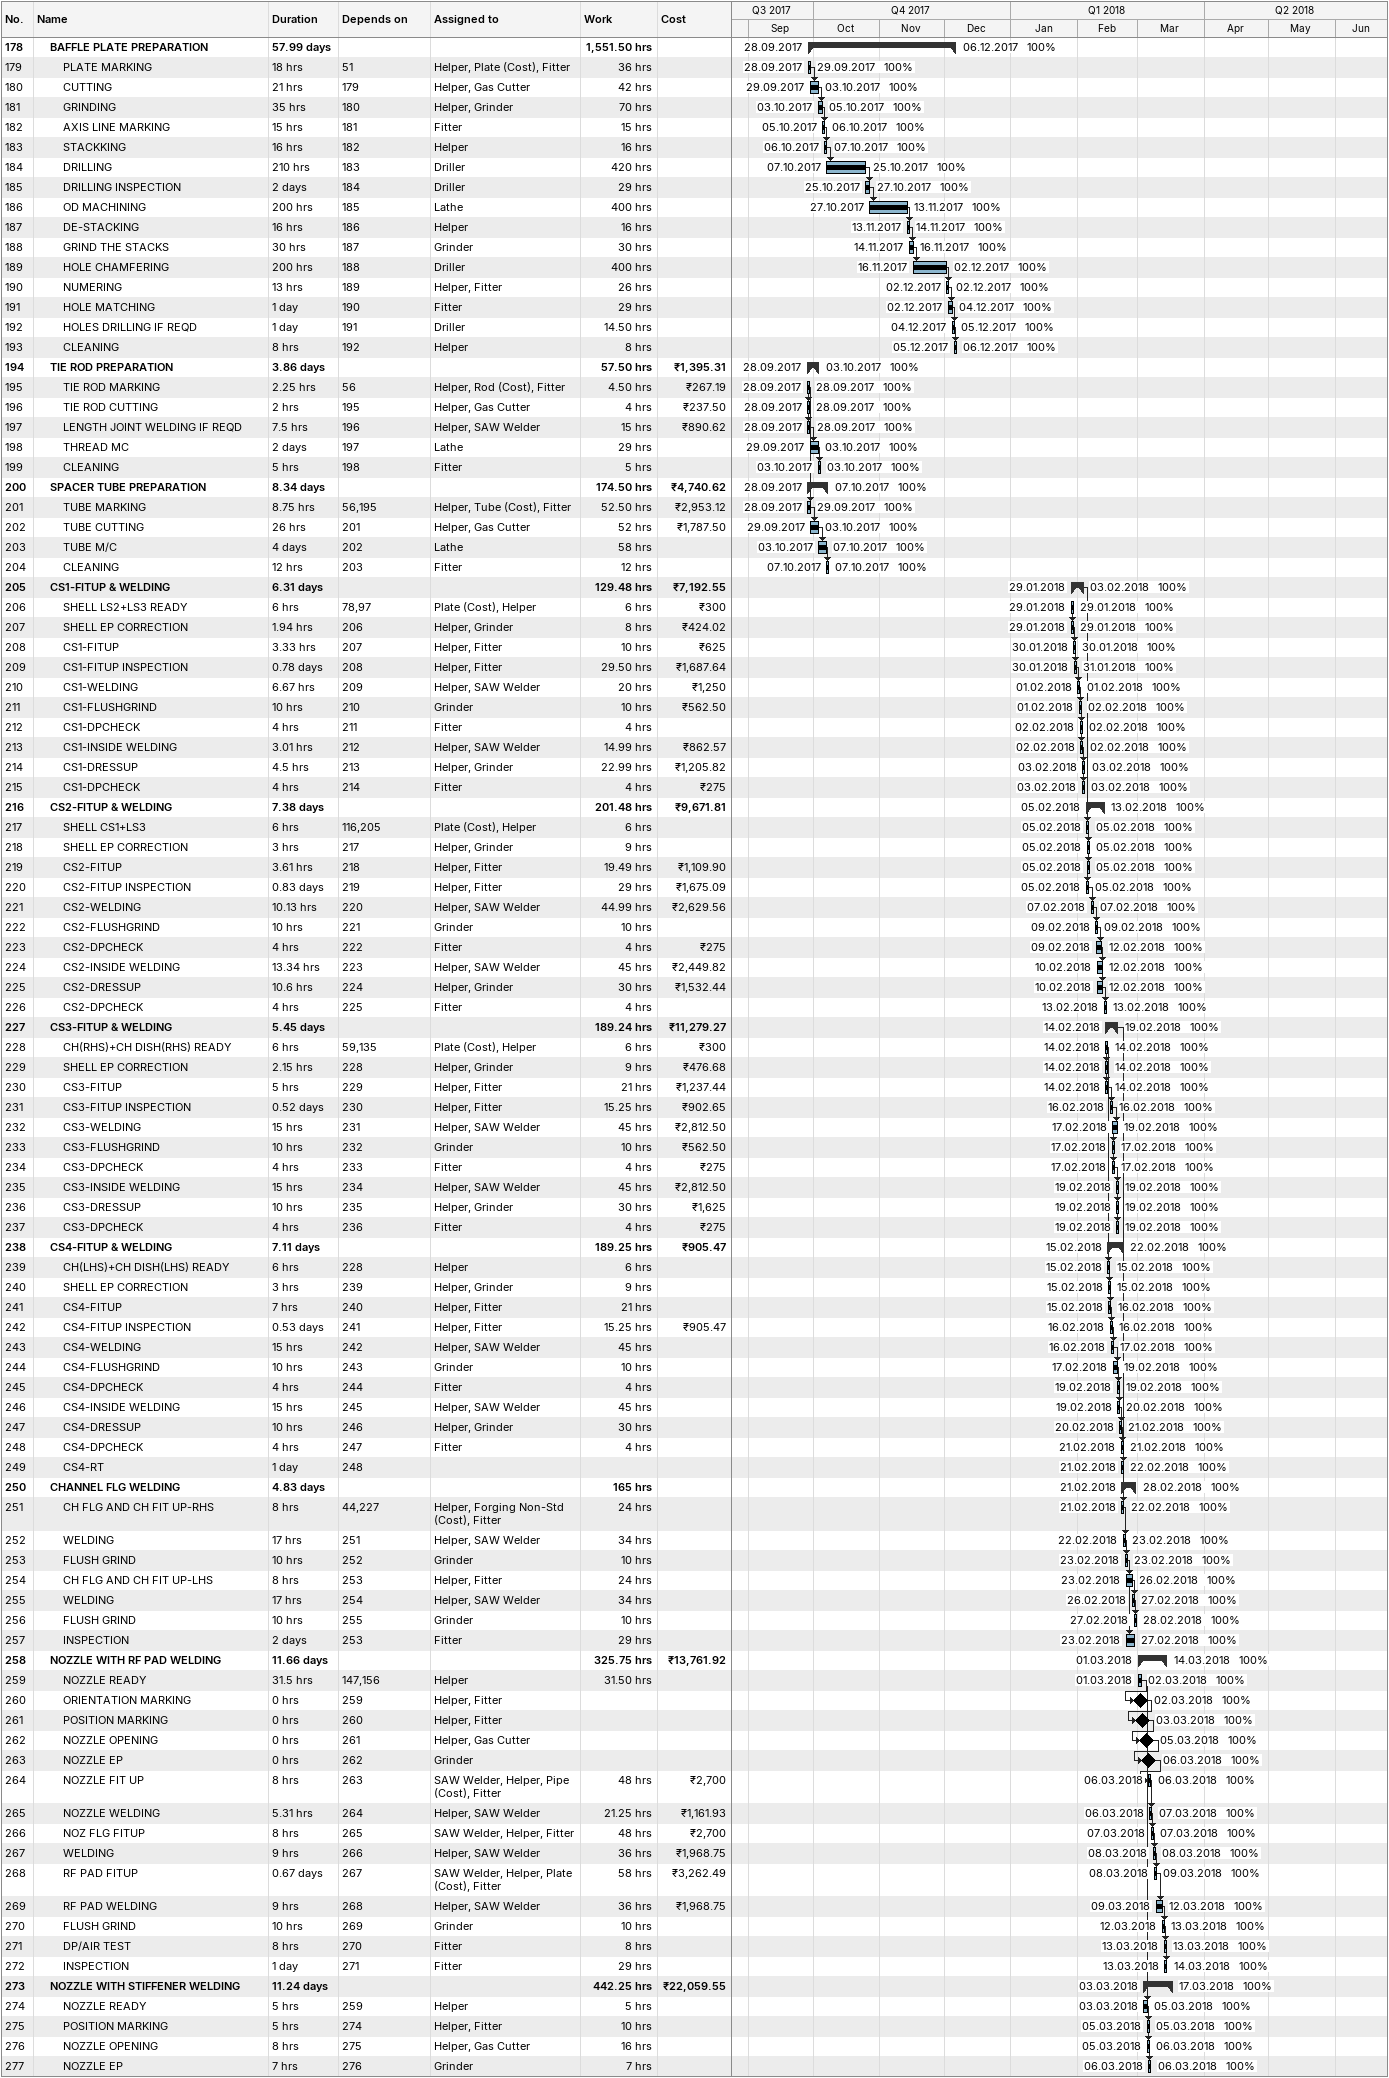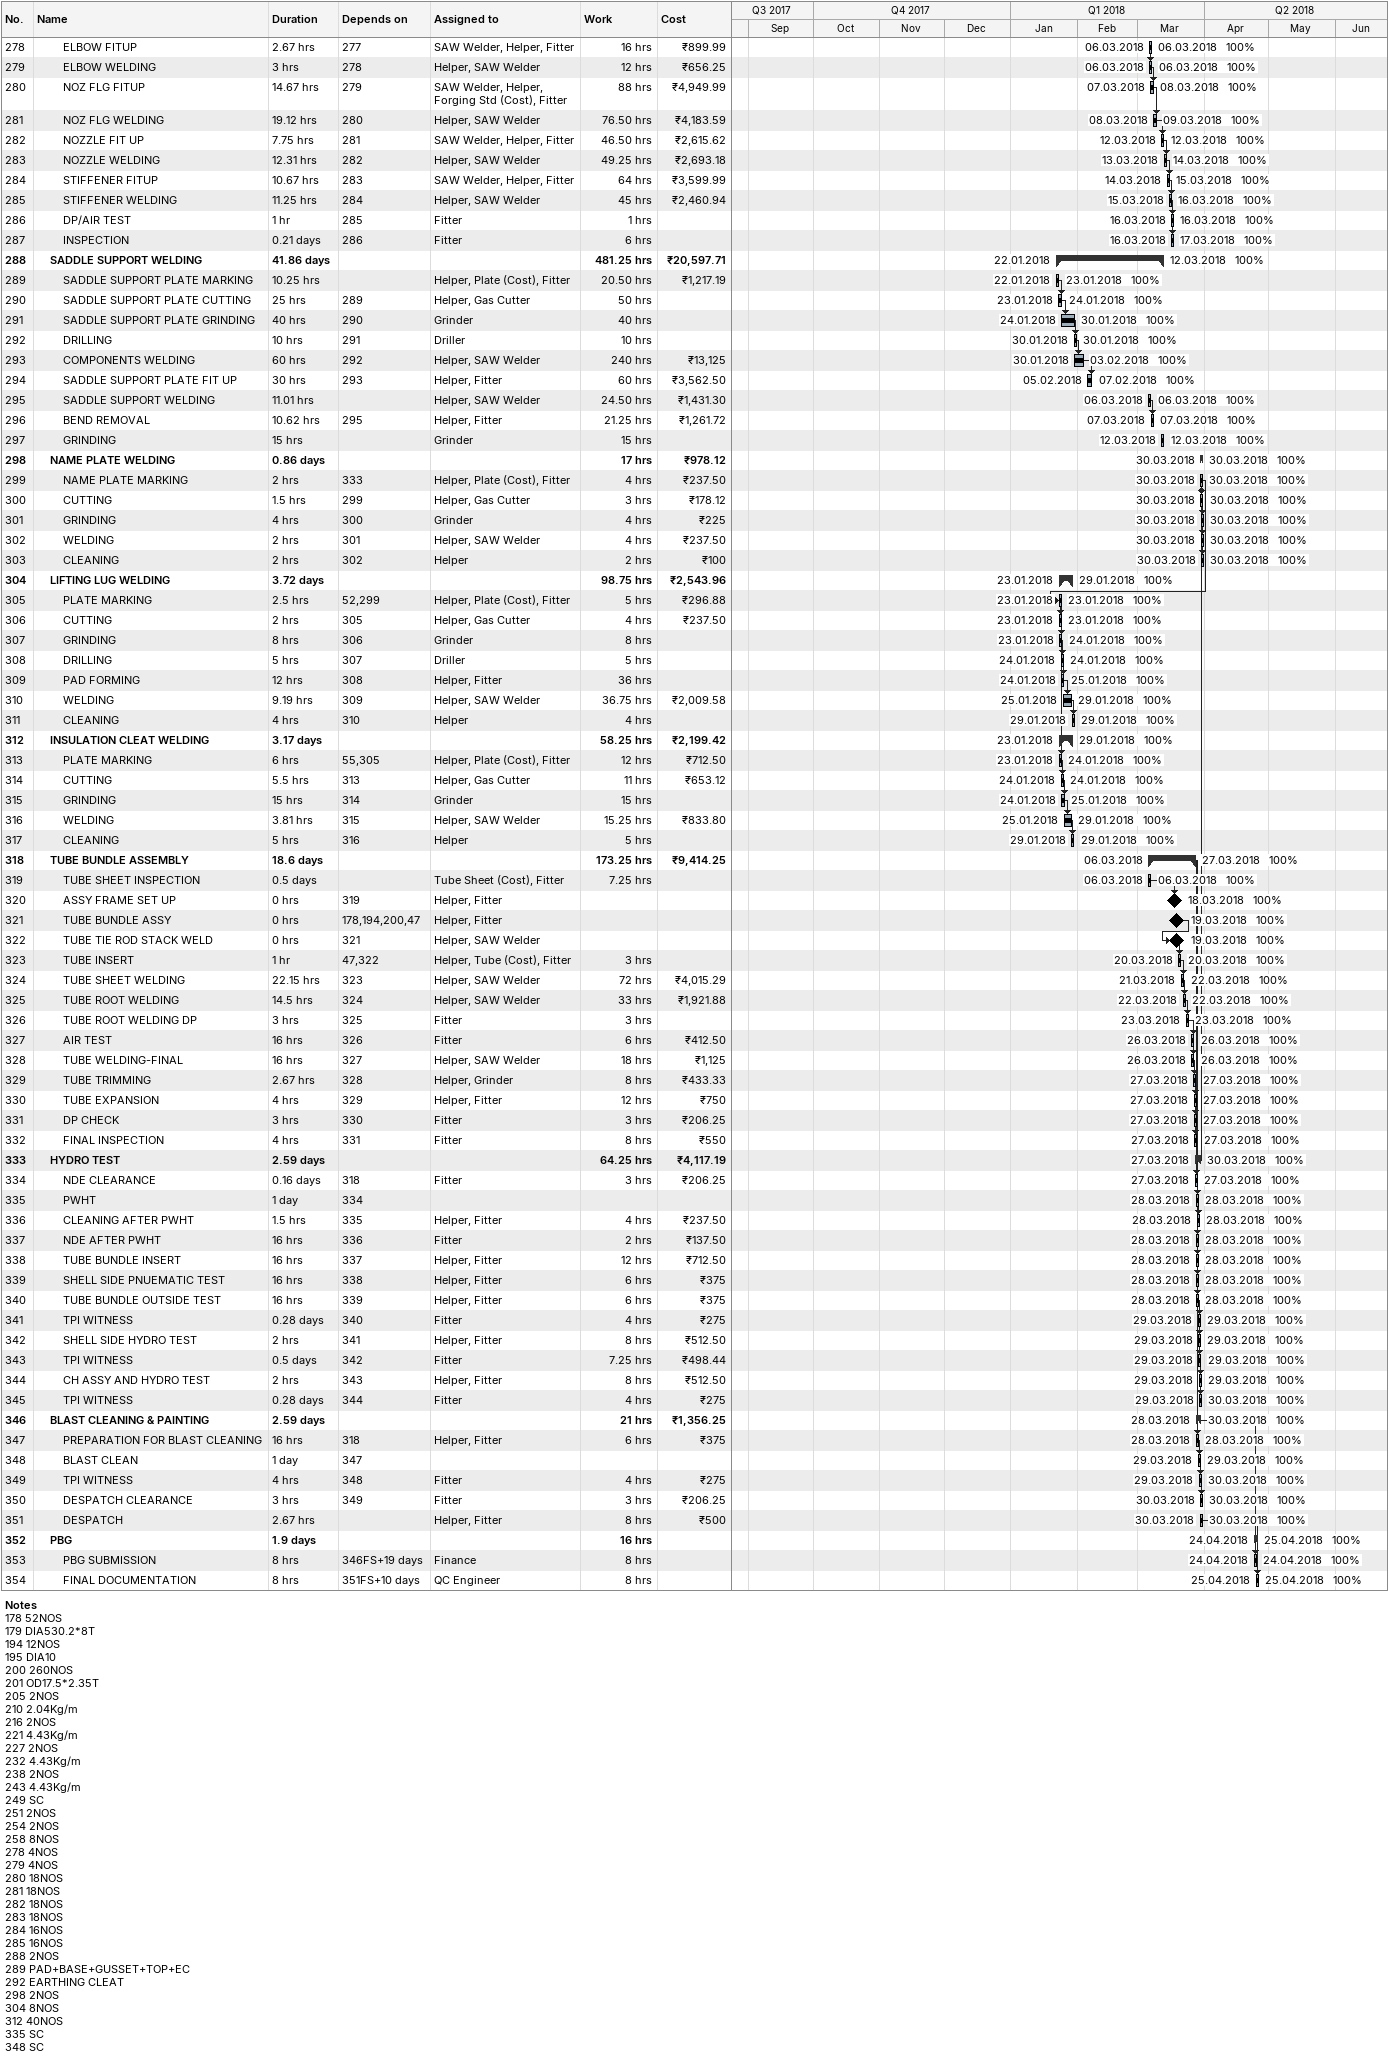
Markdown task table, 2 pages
| ID | Level | Task | Duration | Start | Finish | Predecessors | Resources | % complete | Work (h) | Cost (₹) |
|---|---|---|---|---|---|---|---|---|---|---|
| 178 | 2 | **BAFFLE PLATE PREPARATION** | 57.99d | 2017-09-28 | 2017-12-06 |  |  | 100 | 1551.50 |  |
| 179 | 3 | PLATE MARKING | 18h | 2017-09-28 | 2017-09-29 | 51 | Helper, Plate (Cost), Fitter | 100 | 36 |  |
| 180 | 3 | CUTTING | 21h | 2017-09-29 | 2017-10-03 | 179 | Helper, Gas Cutter | 100 | 42 |  |
| 181 | 3 | GRINDING | 35h | 2017-10-03 | 2017-10-05 | 180 | Helper, Grinder | 100 | 70 |  |
| 182 | 3 | AXIS LINE MARKING | 15h | 2017-10-05 | 2017-10-06 | 181 | Fitter | 100 | 15 |  |
| 183 | 3 | STACKKING | 16h | 2017-10-06 | 2017-10-07 | 182 | Helper | 100 | 16 |  |
| 184 | 3 | DRILLING | 210h | 2017-10-07 | 2017-10-25 | 183 | Driller | 100 | 420 |  |
| 185 | 3 | DRILLING INSPECTION | 2d | 2017-10-25 | 2017-10-27 | 184 | Driller | 100 | 29 |  |
| 186 | 3 | OD MACHINING | 200h | 2017-10-27 | 2017-11-13 | 185 | Lathe | 100 | 400 |  |
| 187 | 3 | DE-STACKING | 16h | 2017-11-13 | 2017-11-14 | 186 | Helper | 100 | 16 |  |
| 188 | 3 | GRIND THE STACKS | 30h | 2017-11-14 | 2017-11-16 | 187 | Grinder | 100 | 30 |  |
| 189 | 3 | HOLE CHAMFERING | 200h | 2017-11-16 | 2017-12-02 | 188 | Driller | 100 | 400 |  |
| 190 | 3 | NUMERING | 13h | 2017-12-02 | 2017-12-02 | 189 | Helper, Fitter | 100 | 26 |  |
| 191 | 3 | HOLE MATCHING | 1d | 2017-12-02 | 2017-12-04 | 190 | Fitter | 100 | 29 |  |
| 192 | 3 | HOLES DRILLING IF REQD | 1d | 2017-12-04 | 2017-12-05 | 191 | Driller | 100 | 14.50 |  |
| 193 | 3 | CLEANING | 8h | 2017-12-05 | 2017-12-06 | 192 | Helper | 100 | 8 |  |
| 194 | 2 | **TIE ROD PREPARATION** | 3.86d | 2017-09-28 | 2017-10-03 |  |  | 100 | 57.50 | 1395.31 |
| 195 | 3 | TIE ROD MARKING | 2.25h | 2017-09-28 | 2017-09-28 | 56 | Helper, Rod (Cost), Fitter | 100 | 4.50 | 267.19 |
| 196 | 3 | TIE ROD CUTTING | 2h | 2017-09-28 | 2017-09-28 | 195 | Helper, Gas Cutter | 100 | 4 | 237.50 |
| 197 | 3 | LENGTH JOINT WELDING IF REQD | 7.5h | 2017-09-28 | 2017-09-28 | 196 | Helper, SAW Welder | 100 | 15 | 890.62 |
| 198 | 3 | THREAD MC | 2d | 2017-09-29 | 2017-10-03 | 197 | Lathe | 100 | 29 |  |
| 199 | 3 | CLEANING | 5h | 2017-10-03 | 2017-10-03 | 198 | Fitter | 100 | 5 |  |
| 200 | 2 | **SPACER TUBE PREPARATION** | 8.34d | 2017-09-28 | 2017-10-07 |  |  | 100 | 174.50 | 4740.62 |
| 201 | 3 | TUBE MARKING | 8.75h | 2017-09-28 | 2017-09-29 | 56, 195 | Helper, Tube (Cost), Fitter | 100 | 52.50 | 2953.12 |
| 202 | 3 | TUBE CUTTING | 26h | 2017-09-29 | 2017-10-03 | 201 | Helper, Gas Cutter | 100 | 52 | 1787.50 |
| 203 | 3 | TUBE M/C | 4d | 2017-10-03 | 2017-10-07 | 202 | Lathe | 100 | 58 |  |
| 204 | 3 | CLEANING | 12h | 2017-10-07 | 2017-10-07 | 203 | Fitter | 100 | 12 |  |
| 205 | 2 | **CS1-FITUP & WELDING** | 6.31d | 2018-01-29 | 2018-02-03 |  |  | 100 | 129.48 | 7192.55 |
| 206 | 3 | SHELL LS2+LS3 READY | 6h | 2018-01-29 | 2018-01-29 | 78, 97 | Plate (Cost), Helper | 100 | 6 | 300 |
| 207 | 3 | SHELL EP CORRECTION | 1.94h | 2018-01-29 | 2018-01-29 | 206 | Helper, Grinder | 100 | 8 | 424.02 |
| 208 | 3 | CS1-FITUP | 3.33h | 2018-01-30 | 2018-01-30 | 207 | Helper, Fitter | 100 | 10 | 625 |
| 209 | 3 | CS1-FITUP INSPECTION | 0.78d | 2018-01-30 | 2018-01-31 | 208 | Helper, Fitter | 100 | 29.50 | 1687.64 |
| 210 | 3 | CS1-WELDING | 6.67h | 2018-02-01 | 2018-02-01 | 209 | Helper, SAW Welder | 100 | 20 | 1250 |
| 211 | 3 | CS1-FLUSHGRIND | 10h | 2018-02-01 | 2018-02-02 | 210 | Grinder | 100 | 10 | 562.50 |
| 212 | 3 | CS1-DPCHECK | 4h | 2018-02-02 | 2018-02-02 | 211 | Fitter | 100 | 4 |  |
| 213 | 3 | CS1-INSIDE WELDING | 3.01h | 2018-02-02 | 2018-02-02 | 212 | Helper, SAW Welder | 100 | 14.99 | 862.57 |
| 214 | 3 | CS1-DRESSUP | 4.5h | 2018-02-03 | 2018-02-03 | 213 | Helper, Grinder | 100 | 22.99 | 1205.82 |
| 215 | 3 | CS1-DPCHECK | 4h | 2018-02-03 | 2018-02-03 | 214 | Fitter | 100 | 4 | 275 |
| 216 | 2 | **CS2-FITUP & WELDING** | 7.38d | 2018-02-05 | 2018-02-13 |  |  | 100 | 201.48 | 9671.81 |
| 217 | 3 | SHELL CS1+LS3 | 6h | 2018-02-05 | 2018-02-05 | 116, 205 | Plate (Cost), Helper | 100 | 6 |  |
| 218 | 3 | SHELL EP CORRECTION | 3h | 2018-02-05 | 2018-02-05 | 217 | Helper, Grinder | 100 | 9 |  |
| 219 | 3 | CS2-FITUP | 3.61h | 2018-02-05 | 2018-02-05 | 218 | Helper, Fitter | 100 | 19.49 | 1109.90 |
| 220 | 3 | CS2-FITUP INSPECTION | 0.83d | 2018-02-05 | 2018-02-05 | 219 | Helper, Fitter | 100 | 29 | 1675.09 |
| 221 | 3 | CS2-WELDING | 10.13h | 2018-02-07 | 2018-02-07 | 220 | Helper, SAW Welder | 100 | 44.99 | 2629.56 |
| 222 | 3 | CS2-FLUSHGRIND | 10h | 2018-02-09 | 2018-02-09 | 221 | Grinder | 100 | 10 |  |
| 223 | 3 | CS2-DPCHECK | 4h | 2018-02-09 | 2018-02-12 | 222 | Fitter | 100 | 4 | 275 |
| 224 | 3 | CS2-INSIDE WELDING | 13.34h | 2018-02-10 | 2018-02-12 | 223 | Helper, SAW Welder | 100 | 45 | 2449.82 |
| 225 | 3 | CS2-DRESSUP | 10.6h | 2018-02-10 | 2018-02-12 | 224 | Helper, Grinder | 100 | 30 | 1532.44 |
| 226 | 3 | CS2-DPCHECK | 4h | 2018-02-13 | 2018-02-13 | 225 | Fitter | 100 | 4 |  |
| 227 | 2 | **CS3-FITUP & WELDING** | 5.45d | 2018-02-14 | 2018-02-19 |  |  | 100 | 189.24 | 11279.27 |
| 228 | 3 | CH(RHS)+CH DISH(RHS) READY | 6h | 2018-02-14 | 2018-02-14 | 59, 135 | Plate (Cost), Helper | 100 | 6 | 300 |
| 229 | 3 | SHELL EP CORRECTION | 2.15h | 2018-02-14 | 2018-02-14 | 228 | Helper, Grinder | 100 | 9 | 476.68 |
| 230 | 3 | CS3-FITUP | 5h | 2018-02-14 | 2018-02-14 | 229 | Helper, Fitter | 100 | 21 | 1237.44 |
| 231 | 3 | CS3-FITUP INSPECTION | 0.52d | 2018-02-16 | 2018-02-16 | 230 | Helper, Fitter | 100 | 15.25 | 902.65 |
| 232 | 3 | CS3-WELDING | 15h | 2018-02-17 | 2018-02-19 | 231 | Helper, SAW Welder | 100 | 45 | 2812.50 |
| 233 | 3 | CS3-FLUSHGRIND | 10h | 2018-02-17 | 2018-02-17 | 232 | Grinder | 100 | 10 | 562.50 |
| 234 | 3 | CS3-DPCHECK | 4h | 2018-02-17 | 2018-02-17 | 233 | Fitter | 100 | 4 | 275 |
| 235 | 3 | CS3-INSIDE WELDING | 15h | 2018-02-19 | 2018-02-19 | 234 | Helper, SAW Welder | 100 | 45 | 2812.50 |
| 236 | 3 | CS3-DRESSUP | 10h | 2018-02-19 | 2018-02-19 | 235 | Helper, Grinder | 100 | 30 | 1625 |
| 237 | 3 | CS3-DPCHECK | 4h | 2018-02-19 | 2018-02-19 | 236 | Fitter | 100 | 4 | 275 |
| 238 | 2 | **CS4-FITUP & WELDING** | 7.11d | 2018-02-15 | 2018-02-22 |  |  | 100 | 189.25 | 905.47 |
| 239 | 3 | CH(LHS)+CH DISH(LHS) READY | 6h | 2018-02-15 | 2018-02-15 | 228 | Helper | 100 | 6 |  |
| 240 | 3 | SHELL EP CORRECTION | 3h | 2018-02-15 | 2018-02-15 | 239 | Helper, Grinder | 100 | 9 |  |
| 241 | 3 | CS4-FITUP | 7h | 2018-02-15 | 2018-02-16 | 240 | Helper, Fitter | 100 | 21 |  |
| 242 | 3 | CS4-FITUP INSPECTION | 0.53d | 2018-02-16 | 2018-02-16 | 241 | Helper, Fitter | 100 | 15.25 | 905.47 |
| 243 | 3 | CS4-WELDING | 15h | 2018-02-16 | 2018-02-17 | 242 | Helper, SAW Welder | 100 | 45 |  |
| 244 | 3 | CS4-FLUSHGRIND | 10h | 2018-02-17 | 2018-02-19 | 243 | Grinder | 100 | 10 |  |
| 245 | 3 | CS4-DPCHECK | 4h | 2018-02-19 | 2018-02-19 | 244 | Fitter | 100 | 4 |  |
| 246 | 3 | CS4-INSIDE WELDING | 15h | 2018-02-19 | 2018-02-20 | 245 | Helper, SAW Welder | 100 | 45 |  |
| 247 | 3 | CS4-DRESSUP | 10h | 2018-02-20 | 2018-02-21 | 246 | Helper, Grinder | 100 | 30 |  |
| 248 | 3 | CS4-DPCHECK | 4h | 2018-02-21 | 2018-02-21 | 247 | Fitter | 100 | 4 |  |
| 249 | 3 | CS4-RT | 1d | 2018-02-21 | 2018-02-22 | 248 |  | 100 |  |  |
| 250 | 2 | **CHANNEL FLG WELDING** | 4.83d | 2018-02-21 | 2018-02-28 |  |  | 100 | 165 |  |
| 251 | 3 | CH FLG AND CH FIT UP-RHS | 8h | 2018-02-21 | 2018-02-22 | 44, 227 | Helper, Forging Non-Std (Cost), Fitter | 100 | 24 |  |
| 252 | 3 | WELDING | 17h | 2018-02-22 | 2018-02-23 | 251 | Helper, SAW Welder | 100 | 34 |  |
| 253 | 3 | FLUSH GRIND | 10h | 2018-02-23 | 2018-02-23 | 252 | Grinder | 100 | 10 |  |
| 254 | 3 | CH FLG AND CH FIT UP-LHS | 8h | 2018-02-23 | 2018-02-26 | 253 | Helper, Fitter | 100 | 24 |  |
| 255 | 3 | WELDING | 17h | 2018-02-26 | 2018-02-27 | 254 | Helper, SAW Welder | 100 | 34 |  |
| 256 | 3 | FLUSH GRIND | 10h | 2018-02-27 | 2018-02-28 | 255 | Grinder | 100 | 10 |  |
| 257 | 3 | INSPECTION | 2d | 2018-02-23 | 2018-02-27 | 253 | Fitter | 100 | 29 |  |
| 258 | 2 | **NOZZLE WITH RF PAD WELDING** | 11.66d | 2018-03-01 | 2018-03-14 |  |  | 100 | 325.75 | 13761.92 |
| 259 | 3 | NOZZLE READY | 31.5h | 2018-03-01 | 2018-03-02 | 147, 156 | Helper | 100 | 31.50 |  |
| 260 | 3 | ORIENTATION MARKING | 0h | 2018-03-02 | 2018-03-02 | 259 | Helper, Fitter | 100 |  |  |
| 261 | 3 | POSITION MARKING | 0h | 2018-03-03 | 2018-03-03 | 260 | Helper, Fitter | 100 |  |  |
| 262 | 3 | NOZZLE OPENING | 0h | 2018-03-05 | 2018-03-05 | 261 | Helper, Gas Cutter | 100 |  |  |
| 263 | 3 | NOZZLE EP | 0h | 2018-03-06 | 2018-03-06 | 262 | Grinder | 100 |  |  |
| 264 | 3 | NOZZLE FIT UP | 8h | 2018-03-06 | 2018-03-06 | 263 | SAW Welder, Helper, Pipe (Cost), Fitter | 100 | 48 | 2700 |
| 265 | 3 | NOZZLE WELDING | 5.31h | 2018-03-06 | 2018-03-07 | 264 | Helper, SAW Welder | 100 | 21.25 | 1161.93 |
| 266 | 3 | NOZ FLG FITUP | 8h | 2018-03-07 | 2018-03-07 | 265 | SAW Welder, Helper, Fitter | 100 | 48 | 2700 |
| 267 | 3 | WELDING | 9h | 2018-03-08 | 2018-03-08 | 266 | Helper, SAW Welder | 100 | 36 | 1968.75 |
| 268 | 3 | RF PAD FITUP | 0.67d | 2018-03-08 | 2018-03-09 | 267 | SAW Welder, Helper, Plate (Cost), Fitter | 100 | 58 | 3262.49 |
| 269 | 3 | RF PAD WELDING | 9h | 2018-03-09 | 2018-03-12 | 268 | Helper, SAW Welder | 100 | 36 | 1968.75 |
| 270 | 3 | FLUSH GRIND | 10h | 2018-03-12 | 2018-03-13 | 269 | Grinder | 100 | 10 |  |
| 271 | 3 | DP/AIR TEST | 8h | 2018-03-13 | 2018-03-13 | 270 | Fitter | 100 | 8 |  |
| 272 | 3 | INSPECTION | 1d | 2018-03-13 | 2018-03-14 | 271 | Fitter | 100 | 29 |  |
| 273 | 2 | **NOZZLE WITH STIFFENER WELDING** | 11.24d | 2018-03-03 | 2018-03-17 |  |  | 100 | 442.25 | 22059.55 |
| 274 | 3 | NOZZLE READY | 5h | 2018-03-03 | 2018-03-05 | 259 | Helper | 100 | 5 |  |
| 275 | 3 | POSITION MARKING | 5h | 2018-03-05 | 2018-03-05 | 274 | Helper, Fitter | 100 | 10 |  |
| 276 | 3 | NOZZLE OPENING | 8h | 2018-03-05 | 2018-03-06 | 275 | Helper, Gas Cutter | 100 | 16 |  |
| 277 | 3 | NOZZLE EP | 7h | 2018-03-06 | 2018-03-06 | 276 | Grinder | 100 | 7 |  |
| 278 | 3 | ELBOW FITUP | 2.67h | 2018-03-06 | 2018-03-06 | 277 | SAW Welder, Helper, Fitter | 100 | 16 | 899.99 |
| 279 | 3 | ELBOW WELDING | 3h | 2018-03-06 | 2018-03-06 | 278 | Helper, SAW Welder | 100 | 12 | 656.25 |
| 280 | 3 | NOZ FLG FITUP | 14.67h | 2018-03-07 | 2018-03-08 | 279 | SAW Welder, Helper, Forging Std (Cost), Fitter | 100 | 88 | 4949.99 |
| 281 | 3 | NOZ FLG WELDING | 19.12h | 2018-03-08 | 2018-03-09 | 280 | Helper, SAW Welder | 100 | 76.50 | 4183.59 |
| 282 | 3 | NOZZLE FIT UP | 7.75h | 2018-03-12 | 2018-03-12 | 281 | SAW Welder, Helper, Fitter | 100 | 46.50 | 2615.62 |
| 283 | 3 | NOZZLE WELDING | 12.31h | 2018-03-13 | 2018-03-14 | 282 | Helper, SAW Welder | 100 | 49.25 | 2693.18 |
| 284 | 3 | STIFFENER FITUP | 10.67h | 2018-03-14 | 2018-03-15 | 283 | SAW Welder, Helper, Fitter | 100 | 64 | 3599.99 |
| 285 | 3 | STIFFENER WELDING | 11.25h | 2018-03-15 | 2018-03-16 | 284 | Helper, SAW Welder | 100 | 45 | 2460.94 |
| 286 | 3 | DP/AIR TEST | 1h | 2018-03-16 | 2018-03-16 | 285 | Fitter | 100 | 1 |  |
| 287 | 3 | INSPECTION | 0.21d | 2018-03-16 | 2018-03-17 | 286 | Fitter | 100 | 6 |  |
| 288 | 2 | **SADDLE SUPPORT WELDING** | 41.86d | 2018-01-22 | 2018-03-12 |  |  | 100 | 481.25 | 20597.71 |
| 289 | 3 | SADDLE SUPPORT PLATE MARKING | 10.25h | 2018-01-22 | 2018-01-23 |  | Helper, Plate (Cost), Fitter | 100 | 20.50 | 1217.19 |
| 290 | 3 | SADDLE SUPPORT PLATE CUTTING | 25h | 2018-01-23 | 2018-01-24 | 289 | Helper, Gas Cutter | 100 | 50 |  |
| 291 | 3 | SADDLE SUPPORT PLATE GRINDING | 40h | 2018-01-24 | 2018-01-30 | 290 | Grinder | 100 | 40 |  |
| 292 | 3 | DRILLING | 10h | 2018-01-30 | 2018-01-30 | 291 | Driller | 100 | 10 |  |
| 293 | 3 | COMPONENTS WELDING | 60h | 2018-01-30 | 2018-02-03 | 292 | Helper, SAW Welder | 100 | 240 | 13125 |
| 294 | 3 | SADDLE SUPPORT PLATE FIT UP | 30h | 2018-02-05 | 2018-02-07 | 293 | Helper, Fitter | 100 | 60 | 3562.50 |
| 295 | 3 | SADDLE SUPPORT WELDING | 11.01h | 2018-03-06 | 2018-03-06 |  | Helper, SAW Welder | 100 | 24.50 | 1431.30 |
| 296 | 3 | BEND REMOVAL | 10.62h | 2018-03-07 | 2018-03-07 | 295 | Helper, Fitter | 100 | 21.25 | 1261.72 |
| 297 | 3 | GRINDING | 15h | 2018-03-12 | 2018-03-12 |  | Grinder | 100 | 15 |  |
| 298 | 2 | **NAME PLATE WELDING** | 0.86d | 2018-03-30 | 2018-03-30 |  |  | 100 | 17 | 978.12 |
| 299 | 3 | NAME PLATE MARKING | 2h | 2018-03-30 | 2018-03-30 | 333 | Helper, Plate (Cost), Fitter | 100 | 4 | 237.50 |
| 300 | 3 | CUTTING | 1.5h | 2018-03-30 | 2018-03-30 | 299 | Helper, Gas Cutter | 100 | 3 | 178.12 |
| 301 | 3 | GRINDING | 4h | 2018-03-30 | 2018-03-30 | 300 | Grinder | 100 | 4 | 225 |
| 302 | 3 | WELDING | 2h | 2018-03-30 | 2018-03-30 | 301 | Helper, SAW Welder | 100 | 4 | 237.50 |
| 303 | 3 | CLEANING | 2h | 2018-03-30 | 2018-03-30 | 302 | Helper | 100 | 2 | 100 |
| 304 | 2 | **LIFTING LUG WELDING** | 3.72d | 2018-01-23 | 2018-01-29 |  |  | 100 | 98.75 | 2543.96 |
| 305 | 3 | PLATE MARKING | 2.5h | 2018-01-23 | 2018-01-23 | 52, 299 | Helper, Plate (Cost), Fitter | 100 | 5 | 296.88 |
| 306 | 3 | CUTTING | 2h | 2018-01-23 | 2018-01-23 | 305 | Helper, Gas Cutter | 100 | 4 | 237.50 |
| 307 | 3 | GRINDING | 8h | 2018-01-23 | 2018-01-24 | 306 | Grinder | 100 | 8 |  |
| 308 | 3 | DRILLING | 5h | 2018-01-24 | 2018-01-24 | 307 | Driller | 100 | 5 |  |
| 309 | 3 | PAD FORMING | 12h | 2018-01-24 | 2018-01-25 | 308 | Helper, Fitter | 100 | 36 |  |
| 310 | 3 | WELDING | 9.19h | 2018-01-25 | 2018-01-29 | 309 | Helper, SAW Welder | 100 | 36.75 | 2009.58 |
| 311 | 3 | CLEANING | 4h | 2018-01-29 | 2018-01-29 | 310 | Helper | 100 | 4 |  |
| 312 | 2 | **INSULATION CLEAT WELDING** | 3.17d | 2018-01-23 | 2018-01-29 |  |  | 100 | 58.25 | 2199.42 |
| 313 | 3 | PLATE MARKING | 6h | 2018-01-23 | 2018-01-24 | 55, 305 | Helper, Plate (Cost), Fitter | 100 | 12 | 712.50 |
| 314 | 3 | CUTTING | 5.5h | 2018-01-24 | 2018-01-24 | 313 | Helper, Gas Cutter | 100 | 11 | 653.12 |
| 315 | 3 | GRINDING | 15h | 2018-01-24 | 2018-01-25 | 314 | Grinder | 100 | 15 |  |
| 316 | 3 | WELDING | 3.81h | 2018-01-25 | 2018-01-29 | 315 | Helper, SAW Welder | 100 | 15.25 | 833.80 |
| 317 | 3 | CLEANING | 5h | 2018-01-29 | 2018-01-29 | 316 | Helper | 100 | 5 |  |
| 318 | 2 | **TUBE BUNDLE ASSEMBLY** | 18.6d | 2018-03-06 | 2018-03-27 |  |  | 100 | 173.25 | 9414.25 |
| 319 | 3 | TUBE SHEET INSPECTION | 0.5d | 2018-03-06 | 2018-03-06 |  | Tube Sheet (Cost), Fitter | 100 | 7.25 |  |
| 320 | 3 | ASSY FRAME SET UP | 0h | 2018-03-18 | 2018-03-18 | 319 | Helper, Fitter | 100 |  |  |
| 321 | 3 | TUBE BUNDLE ASSY | 0h | 2018-03-19 | 2018-03-19 | 178, 194, 200, 47 | Helper, Fitter | 100 |  |  |
| 322 | 3 | TUBE TIE ROD STACK WELD | 0h | 2018-03-19 | 2018-03-19 | 321 | Helper, SAW Welder | 100 |  |  |
| 323 | 3 | TUBE INSERT | 1h | 2018-03-20 | 2018-03-20 | 47, 322 | Helper, Tube (Cost), Fitter | 100 | 3 |  |
| 324 | 3 | TUBE SHEET WELDING | 22.15h | 2018-03-21 | 2018-03-22 | 323 | Helper, SAW Welder | 100 | 72 | 4015.29 |
| 325 | 3 | TUBE ROOT WELDING | 14.5h | 2018-03-22 | 2018-03-22 | 324 | Helper, SAW Welder | 100 | 33 | 1921.88 |
| 326 | 3 | TUBE ROOT WELDING DP | 3h | 2018-03-23 | 2018-03-23 | 325 | Fitter | 100 | 3 |  |
| 327 | 3 | AIR TEST | 16h | 2018-03-26 | 2018-03-26 | 326 | Fitter | 100 | 6 | 412.50 |
| 328 | 3 | TUBE WELDING-FINAL | 16h | 2018-03-26 | 2018-03-26 | 327 | Helper, SAW Welder | 100 | 18 | 1125 |
| 329 | 3 | TUBE TRIMMING | 2.67h | 2018-03-27 | 2018-03-27 | 328 | Helper, Grinder | 100 | 8 | 433.33 |
| 330 | 3 | TUBE EXPANSION | 4h | 2018-03-27 | 2018-03-27 | 329 | Helper, Fitter | 100 | 12 | 750 |
| 331 | 3 | DP CHECK | 3h | 2018-03-27 | 2018-03-27 | 330 | Fitter | 100 | 3 | 206.25 |
| 332 | 3 | FINAL INSPECTION | 4h | 2018-03-27 | 2018-03-27 | 331 | Fitter | 100 | 8 | 550 |
| 333 | 2 | **HYDRO TEST** | 2.59d | 2018-03-27 | 2018-03-30 |  |  | 100 | 64.25 | 4117.19 |
| 334 | 3 | NDE CLEARANCE | 0.16d | 2018-03-27 | 2018-03-27 | 318 | Fitter | 100 | 3 | 206.25 |
| 335 | 3 | PWHT | 1d | 2018-03-28 | 2018-03-28 | 334 |  | 100 |  |  |
| 336 | 3 | CLEANING AFTER PWHT | 1.5h | 2018-03-28 | 2018-03-28 | 335 | Helper, Fitter | 100 | 4 | 237.50 |
| 337 | 3 | NDE AFTER PWHT | 16h | 2018-03-28 | 2018-03-28 | 336 | Fitter | 100 | 2 | 137.50 |
| 338 | 3 | TUBE BUNDLE INSERT | 16h | 2018-03-28 | 2018-03-28 | 337 | Helper, Fitter | 100 | 12 | 712.50 |
| 339 | 3 | SHELL SIDE PNUEMATIC TEST | 16h | 2018-03-28 | 2018-03-28 | 338 | Helper, Fitter | 100 | 6 | 375 |
| 340 | 3 | TUBE BUNDLE OUTSIDE TEST | 16h | 2018-03-28 | 2018-03-28 | 339 | Helper, Fitter | 100 | 6 | 375 |
| 341 | 3 | TPI WITNESS | 0.28d | 2018-03-29 | 2018-03-29 | 340 | Fitter | 100 | 4 | 275 |
| 342 | 3 | SHELL SIDE HYDRO TEST | 2h | 2018-03-29 | 2018-03-29 | 341 | Helper, Fitter | 100 | 8 | 512.50 |
| 343 | 3 | TPI WITNESS | 0.5d | 2018-03-29 | 2018-03-29 | 342 | Fitter | 100 | 7.25 | 498.44 |
| 344 | 3 | CH ASSY AND HYDRO TEST | 2h | 2018-03-29 | 2018-03-29 | 343 | Helper, Fitter | 100 | 8 | 512.50 |
| 345 | 3 | TPI WITNESS | 0.28d | 2018-03-29 | 2018-03-30 | 344 | Fitter | 100 | 4 | 275 |
| 346 | 2 | **BLAST CLEANING & PAINTING** | 2.59d | 2018-03-28 | 2018-03-30 |  |  | 100 | 21 | 1356.25 |
| 347 | 3 | PREPARATION FOR BLAST CLEANING | 16h | 2018-03-28 | 2018-03-28 | 318 | Helper, Fitter | 100 | 6 | 375 |
| 348 | 3 | BLAST CLEAN | 1d | 2018-03-29 | 2018-03-29 | 347 |  | 100 |  |  |
| 349 | 3 | TPI WITNESS | 4h | 2018-03-29 | 2018-03-30 | 348 | Fitter | 100 | 4 | 275 |
| 350 | 3 | DESPATCH CLEARANCE | 3h | 2018-03-30 | 2018-03-30 | 349 | Fitter | 100 | 3 | 206.25 |
| 351 | 3 | DESPATCH | 2.67h | 2018-03-30 | 2018-03-30 |  | Helper, Fitter | 100 | 8 | 500 |
| 352 | 2 | **PBG** | 1.9d | 2018-04-24 | 2018-04-25 |  |  | 100 | 16 |  |
| 353 | 3 | PBG SUBMISSION | 8h | 2018-04-24 | 2018-04-24 | 346FS+19d | Finance | 100 | 8 |  |
| 354 | 3 | FINAL DOCUMENTATION | 8h | 2018-04-25 | 2018-04-25 | 351FS+10d | QC Engineer | 100 | 8 |  |

Notes
- 178: 52NOS
- 179: DIA530.2*8T
- 194: 12NOS
- 195: DIA10
- 200: 260NOS
- 201: OD17.5*2.35T
- 205: 2NOS
- 210: 2.04Kg/m
- 216: 2NOS
- 221: 4.43Kg/m
- 227: 2NOS
- 232: 4.43Kg/m
- 238: 2NOS
- 243: 4.43Kg/m
- 249: SC
- 251: 2NOS
- 254: 2NOS
- 258: 8NOS
- 278: 4NOS
- 279: 4NOS
- 280: 18NOS
- 281: 18NOS
- 282: 18NOS
- 283: 18NOS
- 284: 16NOS
- 285: 16NOS
- 288: 2NOS
- 289: PAD+BASE+GUSSET+TOP+EC
- 292: EARTHING CLEAT
- 298: 2NOS
- 304: 8NOS
- 312: 40NOS
- 335: SC
- 348: SC
